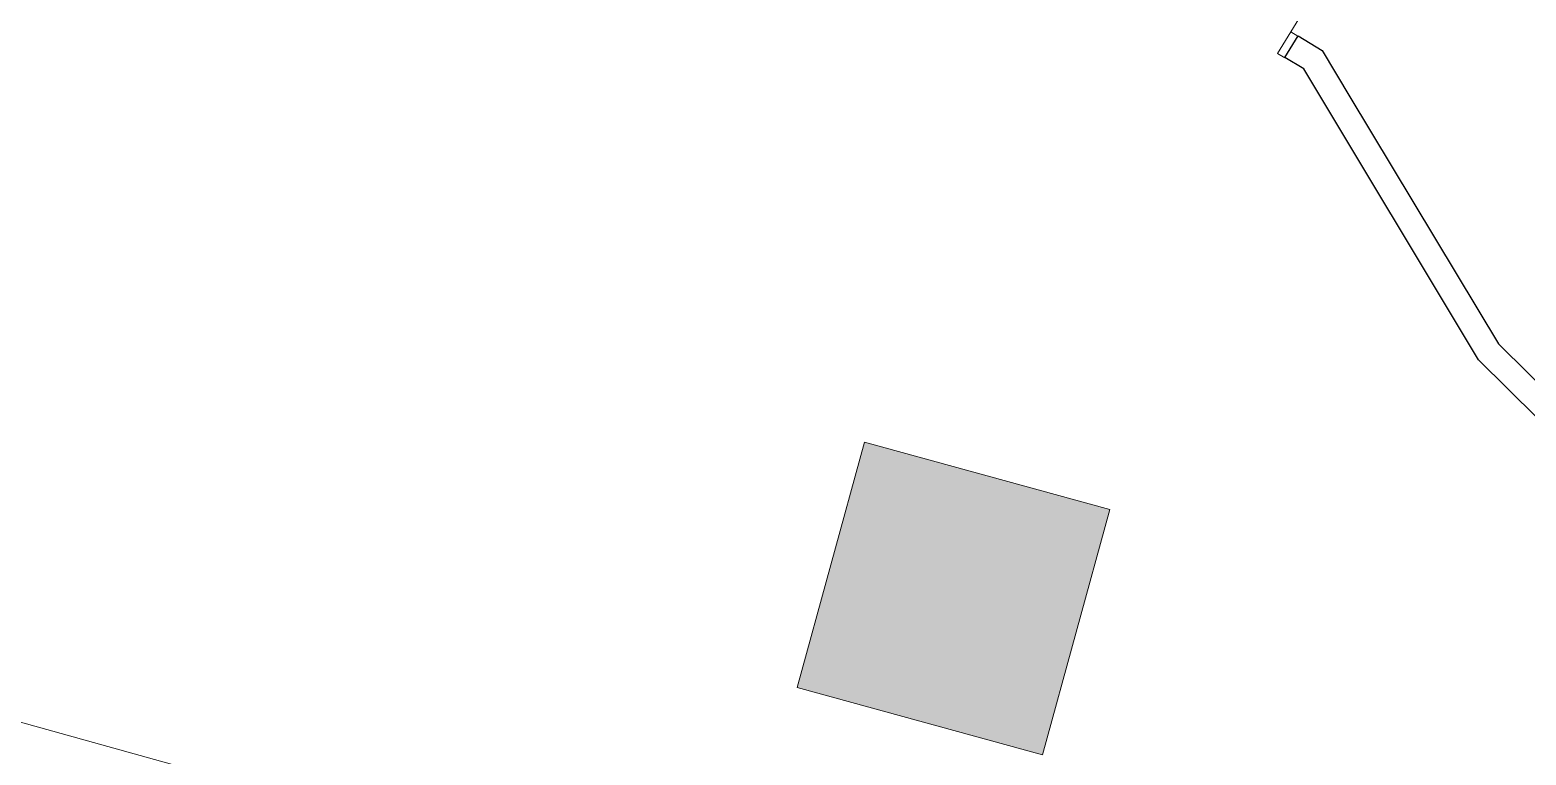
# Model space of a CAD drawing. Header units: centimetres. Extents: x 139057 to 200038, y 34824 to 80516.
# Drawn here: x 163917 to 164799, y 54319 to 54747 of the extents above; entities that cross this region are included whole.
import ezdxf

# ---------------------------------------------------------------- set-up
doc = ezdxf.new("R2010")
doc.units = ezdxf.units.CM
doc.header["$LTSCALE"] = 100
for name, color, linetype, lineweight in [('410_STRUTTURE_001-AM_0', 7, 'Continuous', 0), ('430_TAVOLATI_001-AM_0', 3, 'Continuous', 0), ('441_SERRAMENTI_001-AM_0', 1, 'Continuous', 0)]:
    doc.layers.add(name, color=color, linetype=linetype, lineweight=lineweight)
doc.layers.add('A-MCLS3-15', color=50, linetype='Continuous')

msp = doc.modelspace()

# ---------------------------------------------------------------- hatches: boundary and pattern name
at = {"layer": '410_STRUTTURE_001-AM_0'}
msp.add_hatch(color=256, dxfattribs=at).paths.add_polyline_path([(164514, 54319.12), (164553.75, 54463.76), (164409.12, 54503.51), (164369.37, 54358.87)])

# ---------------------------------------------------------------- linework, layer by layer
at = {"layer": '410_STRUTTURE_001-AM_0', "elevation": 0}
msp.add_lwpolyline([(164514, 54319.12), (164553.75, 54463.76), (164409.12, 54503.51), (164369.37, 54358.87)], close=True, dxfattribs=at)
at = {"layer": '430_TAVOLATI_001-AM_0'}
msp.add_line((163911.32, 54338.41, 0), (164963.5, 54046.39, 0), dxfattribs=at)
at = {"layer": '441_SERRAMENTI_001-AM_0'}
msp.add_line((164701.16, 54811.83, 0), (164660.49, 54745.43, 0), dxfattribs=at)
at = {"layer": '441_SERRAMENTI_001-AM_0', "elevation": 0}
msp.add_lwpolyline([(164664.68, 54742.9), (164660.49, 54745.43), (164652.65, 54732.68), (164656.91, 54730.06)], dxfattribs=at)
at = {"layer": 'A-MCLS3-15', "ltscale": 5, "elevation": 0}
msp.add_lwpolyline([(164954.15, 54012.66), (165032.1, 54293.93), (164771.14, 54552.12), (164668.06, 54723.62), (164657.04, 54730.24), (164664.74, 54743.01), (164679, 54734.54), (164695.35, 54707.04), (164783.03, 54561.46), (165048.89, 54298.42), (164968.59, 54008.66)], close=True, dxfattribs=at)

doc.saveas('drawing.dxf')
